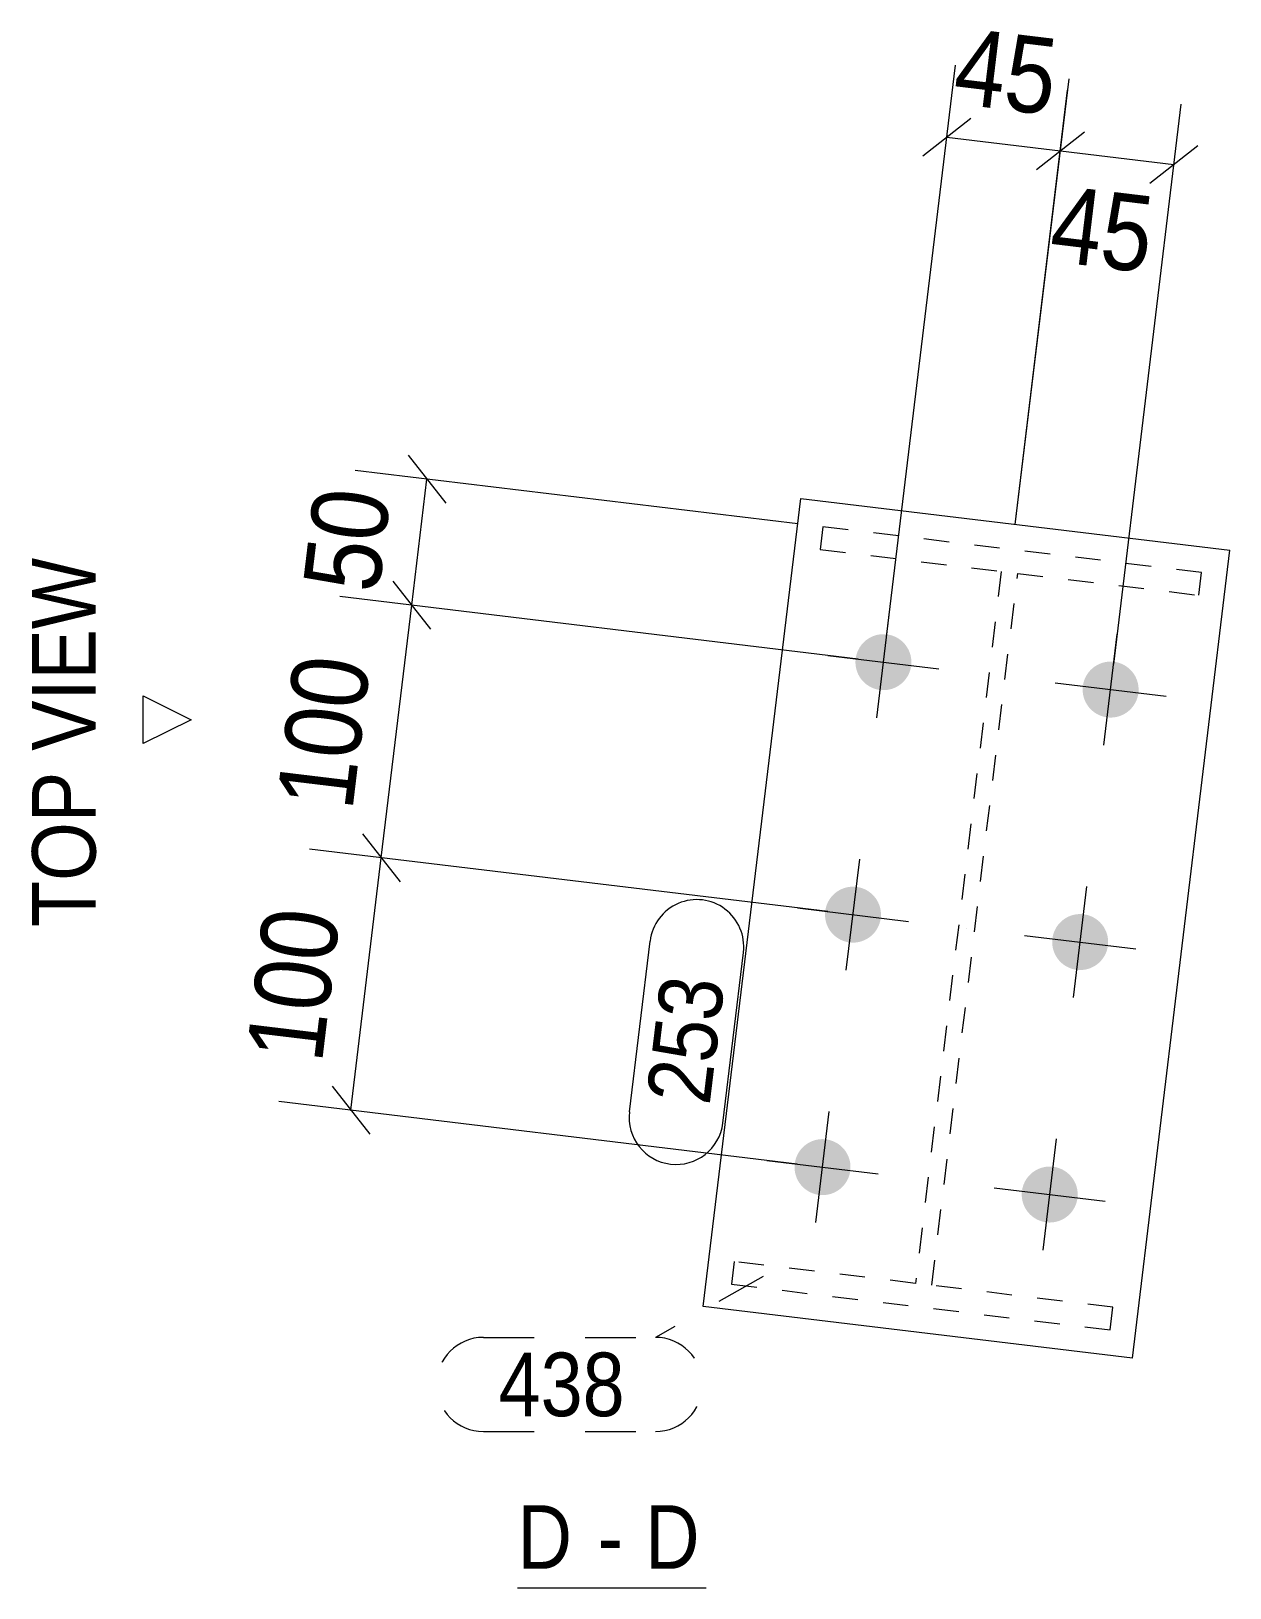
# Model space of a CAD drawing. Header units: millimetres. Extents: x 2 to 825, y 1 to 579.
# Drawn here: x 619.2 to 666.3, y 349.2 to 410.4 of the extents above; entities that cross this region are included whole.
import ezdxf

# ---------------------------------------------------------------- set-up
doc = ezdxf.new("R2010")
doc.units = ezdxf.units.MM
for name, pattern in [('XKITLINE00', [0]), ('XKITLINE01', [4, 1, -1, 1, -1]), ('XKITLINE02', [4, 2, -2]), ('XKITLINE03', [6, 3, -1, 1, -1])]:
    doc.linetypes.add(name, pattern=pattern)
for name, color, linetype, lineweight in [('Bolt', 3, 'Continuous', 0), ('Dimensions', 7, 'Continuous', 0), ('OtherObjectType', 7, 'Continuous', 0), ('Part', 2, 'Continuous', 0), ('PartMark', 7, 'Continuous', 0)]:
    doc.layers.add(name, color=color, linetype=linetype, lineweight=lineweight)
doc.styles.add('ARIAL', font='ARIAL.TTF')

# ---------------------------------------------------------------- blocks, each defined once
blk = doc.blocks.new('*A76')
at = {"layer": 'Bolt'}
for points in [[(651.598, 385.755), (651.602, 385.781), (651.607, 385.808), (651.613, 385.834), (651.619, 385.861), (651.626, 385.887), (651.633, 385.913), (651.641, 385.938), (651.65, 385.964), (651.659, 385.989), (651.669, 386.014), (651.68, 386.039), (651.691, 386.064), (651.703, 386.088), (651.715, 386.112), (651.728, 386.136), (651.742, 386.159), (651.756, 386.182), (651.77, 386.205), (651.786, 386.227), (651.801, 386.249), (651.818, 386.271), (651.834, 386.292), (651.852, 386.312), (651.87, 386.333), (651.888, 386.352), (651.907, 386.372), (651.926, 386.391), (651.946, 386.409), (651.966, 386.427), (651.986, 386.445), (652.007, 386.461), (652.029, 386.478), (652.051, 386.494), (652.073, 386.509), (652.096, 386.524), (652.119, 386.538), (652.142, 386.552), (652.165, 386.565), (652.189, 386.577), (652.214, 386.589), (652.238, 386.601), (652.263, 386.611), (652.288, 386.621), (652.313, 386.631), (652.339, 386.64), (652.364, 386.648), (652.39, 386.655), (652.416, 386.662), (652.443, 386.669), (652.469, 386.674), (652.496, 386.679), (652.522, 386.684), (652.549, 386.687), (652.576, 386.69), (652.603, 386.693), (652.63, 386.695), (652.657, 386.696), (652.684, 386.696), (652.711, 386.696), (652.738, 386.695), (652.765, 386.693), (652.791, 386.691), (652.818, 386.688), (652.845, 386.685), (652.872, 386.68), (652.898, 386.676), (652.925, 386.67), (652.951, 386.664), (652.977, 386.657), (653.003, 386.65), (653.029, 386.641), (653.054, 386.633), (653.08, 386.623), (653.105, 386.613), (653.13, 386.603), (653.154, 386.592), (653.179, 386.58), (653.203, 386.568), (653.226, 386.555), (653.25, 386.541), (653.273, 386.527), (653.295, 386.512), (653.318, 386.497), (653.339, 386.481), (653.361, 386.465), (653.382, 386.448), (653.403, 386.431), (653.423, 386.413), (653.443, 386.395), (653.462, 386.376), (653.481, 386.357), (653.5, 386.337), (653.518, 386.317), (653.535, 386.296), (653.552, 386.275), (653.568, 386.254), (653.584, 386.232), (653.6, 386.21), (653.614, 386.187), (653.629, 386.164), (653.642, 386.141), (653.655, 386.117), (653.668, 386.093), (653.68, 386.069), (653.691, 386.045), (653.702, 386.02), (653.712, 385.995), (653.721, 385.969), (653.73, 385.944), (653.738, 385.918), (653.746, 385.892), (653.753, 385.866), (653.759, 385.84), (653.765, 385.814), (653.77, 385.787), (653.774, 385.76), (653.778, 385.734), (653.781, 385.707), (653.783, 385.68), (653.785, 385.653), (653.786, 385.626), (653.787, 385.599), (653.786, 385.572), (653.785, 385.545), (653.784, 385.518), (653.782, 385.491), (653.779, 385.464), (653.775, 385.438), (653.771, 385.411), (653.766, 385.384), (653.76, 385.358), (653.754, 385.332), (653.748, 385.306), (653.74, 385.28), (653.732, 385.254), (653.723, 385.228), (653.714, 385.203), (653.704, 385.178), (653.693, 385.153), (653.682, 385.128), (653.67, 385.104), (653.658, 385.08), (653.645, 385.056), (653.632, 385.033), (653.617, 385.01), (653.603, 384.987), (653.588, 384.965), (653.572, 384.943), (653.556, 384.922), (653.539, 384.901), (653.521, 384.88), (653.504, 384.86), (653.485, 384.84), (653.466, 384.82), (653.447, 384.801), (653.427, 384.783), (653.407, 384.765), (653.387, 384.748), (653.366, 384.731), (653.344, 384.714), (653.322, 384.698), (653.3, 384.683), (653.278, 384.668), (653.255, 384.654), (653.231, 384.64), (653.208, 384.627), (653.184, 384.615), (653.16, 384.603), (653.135, 384.592), (653.11, 384.581), (653.085, 384.571), (653.06, 384.561), (653.034, 384.553), (653.009, 384.544), (652.983, 384.537), (652.957, 384.53), (652.93, 384.523), (652.904, 384.518), (652.878, 384.513), (652.851, 384.508), (652.824, 384.505), (652.797, 384.502), (652.77, 384.499), (652.743, 384.498), (652.717, 384.496), (652.69, 384.496), (652.663, 384.496), (652.636, 384.497), (652.609, 384.499), (652.582, 384.501), (652.555, 384.504), (652.528, 384.508), (652.501, 384.512), (652.475, 384.517), (652.448, 384.522), (652.422, 384.528), (652.396, 384.535), (652.37, 384.543), (652.344, 384.551), (652.319, 384.559), (652.293, 384.569), (652.268, 384.579), (652.243, 384.589), (652.219, 384.6), (652.195, 384.612), (652.171, 384.625), (652.147, 384.638), (652.124, 384.651), (652.101, 384.665), (652.078, 384.68), (652.056, 384.695), (652.034, 384.711), (652.012, 384.727), (651.991, 384.744), (651.97, 384.761), (651.95, 384.779), (651.93, 384.797), (651.911, 384.816), (651.892, 384.835), (651.873, 384.855), (651.856, 384.875), (651.838, 384.896), (651.821, 384.917), (651.805, 384.938), (651.789, 384.96), (651.774, 384.983), (651.759, 385.005), (651.745, 385.028), (651.731, 385.051), (651.718, 385.075), (651.705, 385.099), (651.693, 385.123), (651.682, 385.148), (651.671, 385.172), (651.661, 385.197), (651.652, 385.223), (651.643, 385.248), (651.635, 385.274), (651.627, 385.3), (651.62, 385.326), (651.614, 385.352), (651.608, 385.379), (651.603, 385.405), (651.599, 385.432), (651.595, 385.459), (651.592, 385.485), (651.59, 385.512), (651.588, 385.539), (651.587, 385.566), (651.587, 385.593), (651.587, 385.62), (651.588, 385.647), (651.589, 385.674), (651.592, 385.701), (651.594, 385.728)], [(660.533, 384.677), (660.537, 384.703), (660.542, 384.73), (660.548, 384.756), (660.554, 384.783), (660.561, 384.809), (660.568, 384.835), (660.576, 384.861), (660.585, 384.886), (660.594, 384.911), (660.604, 384.937), (660.615, 384.961), (660.626, 384.986), (660.638, 385.01), (660.65, 385.034), (660.663, 385.058), (660.677, 385.081), (660.691, 385.104), (660.706, 385.127), (660.721, 385.149), (660.737, 385.171), (660.753, 385.193), (660.77, 385.214), (660.787, 385.235), (660.805, 385.255), (660.823, 385.275), (660.842, 385.294), (660.861, 385.313), (660.881, 385.331), (660.901, 385.349), (660.922, 385.367), (660.943, 385.384), (660.964, 385.4), (660.986, 385.416), (661.008, 385.431), (661.031, 385.446), (661.054, 385.46), (661.077, 385.474), (661.101, 385.487), (661.125, 385.499), (661.149, 385.511), (661.173, 385.523), (661.198, 385.533), (661.223, 385.543), (661.248, 385.553), (661.274, 385.562), (661.3, 385.57), (661.326, 385.578), (661.352, 385.585), (661.378, 385.591), (661.404, 385.597), (661.431, 385.602), (661.457, 385.606), (661.484, 385.61), (661.511, 385.613), (661.538, 385.615), (661.565, 385.617), (661.592, 385.618), (661.619, 385.618), (661.646, 385.618), (661.673, 385.617), (661.7, 385.616), (661.727, 385.613), (661.754, 385.61), (661.78, 385.607), (661.807, 385.603), (661.834, 385.598), (661.86, 385.592), (661.886, 385.586), (661.912, 385.579), (661.938, 385.572), (661.964, 385.564), (661.99, 385.555), (662.015, 385.546), (662.04, 385.536), (662.065, 385.525), (662.089, 385.514), (662.114, 385.502), (662.138, 385.49), (662.161, 385.477), (662.185, 385.463), (662.208, 385.449), (662.23, 385.435), (662.253, 385.419), (662.275, 385.404), (662.296, 385.387), (662.317, 385.37), (662.338, 385.353), (662.358, 385.335), (662.378, 385.317), (662.398, 385.298), (662.416, 385.279), (662.435, 385.259), (662.453, 385.239), (662.47, 385.218), (662.487, 385.197), (662.504, 385.176), (662.519, 385.154), (662.535, 385.132), (662.55, 385.109), (662.564, 385.086), (662.577, 385.063), (662.591, 385.039), (662.603, 385.015), (662.615, 384.991), (662.626, 384.967), (662.637, 384.942), (662.647, 384.917), (662.657, 384.892), (662.665, 384.866), (662.674, 384.84), (662.681, 384.814), (662.688, 384.788), (662.694, 384.762), (662.7, 384.736), (662.705, 384.709), (662.709, 384.683), (662.713, 384.656), (662.716, 384.629), (662.719, 384.602), (662.72, 384.575), (662.721, 384.548), (662.722, 384.521), (662.722, 384.494), (662.721, 384.467), (662.719, 384.44), (662.717, 384.413), (662.714, 384.387), (662.71, 384.36), (662.706, 384.333), (662.701, 384.307), (662.696, 384.28), (662.69, 384.254), (662.683, 384.228), (662.675, 384.202), (662.667, 384.176), (662.658, 384.15), (662.649, 384.125), (662.639, 384.1), (662.629, 384.075), (662.617, 384.051), (662.606, 384.026), (662.593, 384.002), (662.58, 383.979), (662.567, 383.955), (662.553, 383.932), (662.538, 383.91), (662.523, 383.887), (662.507, 383.865), (662.491, 383.844), (662.474, 383.823), (662.457, 383.802), (662.439, 383.782), (662.42, 383.762), (662.402, 383.743), (662.382, 383.724), (662.363, 383.705), (662.343, 383.687), (662.322, 383.67), (662.301, 383.653), (662.279, 383.636), (662.258, 383.621), (662.235, 383.605), (662.213, 383.591), (662.19, 383.576), (662.167, 383.563), (662.143, 383.55), (662.119, 383.537), (662.095, 383.525), (662.07, 383.514), (662.045, 383.503), (662.02, 383.493), (661.995, 383.484), (661.97, 383.475), (661.944, 383.466), (661.918, 383.459), (661.892, 383.452), (661.866, 383.446), (661.839, 383.44), (661.813, 383.435), (661.786, 383.431), (661.759, 383.427), (661.733, 383.424), (661.706, 383.421), (661.679, 383.42), (661.652, 383.419), (661.625, 383.418), (661.598, 383.419), (661.571, 383.419), (661.544, 383.421), (661.517, 383.423), (661.49, 383.426), (661.463, 383.43), (661.437, 383.434), (661.41, 383.439), (661.384, 383.444), (661.357, 383.451), (661.331, 383.457), (661.305, 383.465), (661.28, 383.473), (661.254, 383.482), (661.229, 383.491), (661.204, 383.501), (661.179, 383.511), (661.154, 383.523), (661.13, 383.534), (661.106, 383.547), (661.082, 383.56), (661.059, 383.573), (661.036, 383.587), (661.013, 383.602), (660.991, 383.617), (660.969, 383.633), (660.947, 383.649), (660.926, 383.666), (660.906, 383.683), (660.885, 383.701), (660.865, 383.72), (660.846, 383.738), (660.827, 383.758), (660.809, 383.777), (660.791, 383.798), (660.773, 383.818), (660.756, 383.839), (660.74, 383.861), (660.724, 383.882), (660.709, 383.905), (660.694, 383.927), (660.68, 383.95), (660.666, 383.974), (660.653, 383.997), (660.641, 384.021), (660.629, 384.045), (660.617, 384.07), (660.607, 384.095), (660.597, 384.12), (660.587, 384.145), (660.578, 384.17), (660.57, 384.196), (660.562, 384.222), (660.555, 384.248), (660.549, 384.274), (660.544, 384.301), (660.538, 384.327), (660.534, 384.354), (660.53, 384.381), (660.527, 384.408), (660.525, 384.434), (660.523, 384.461), (660.522, 384.488), (660.522, 384.515), (660.522, 384.542), (660.523, 384.569), (660.525, 384.596), (660.527, 384.623), (660.53, 384.65)], [(650.4, 375.827), (650.405, 375.853), (650.41, 375.88), (650.415, 375.906), (650.421, 375.932), (650.428, 375.959), (650.436, 375.985), (650.444, 376.01), (650.452, 376.036), (650.462, 376.061), (650.472, 376.086), (650.482, 376.111), (650.493, 376.136), (650.505, 376.16), (650.518, 376.184), (650.53, 376.208), (650.544, 376.231), (650.558, 376.254), (650.573, 376.277), (650.588, 376.299), (650.604, 376.321), (650.62, 376.342), (650.637, 376.364), (650.654, 376.384), (650.672, 376.405), (650.69, 376.424), (650.709, 376.444), (650.728, 376.463), (650.748, 376.481), (650.768, 376.499), (650.789, 376.516), (650.81, 376.533), (650.831, 376.55), (650.853, 376.566), (650.875, 376.581), (650.898, 376.596), (650.921, 376.61), (650.944, 376.624), (650.968, 376.637), (650.992, 376.649), (651.016, 376.661), (651.041, 376.672), (651.065, 376.683), (651.09, 376.693), (651.116, 376.703), (651.141, 376.712), (651.167, 376.72), (651.193, 376.727), (651.219, 376.734), (651.245, 376.741), (651.272, 376.746), (651.298, 376.751), (651.325, 376.756), (651.351, 376.759), (651.378, 376.762), (651.405, 376.765), (651.432, 376.767), (651.459, 376.768), (651.486, 376.768), (651.513, 376.768), (651.54, 376.767), (651.567, 376.765), (651.594, 376.763), (651.621, 376.76), (651.647, 376.757), (651.674, 376.752), (651.701, 376.747), (651.727, 376.742), (651.753, 376.736), (651.78, 376.729), (651.805, 376.722), (651.831, 376.713), (651.857, 376.705), (651.882, 376.695), (651.907, 376.685), (651.932, 376.675), (651.957, 376.664), (651.981, 376.652), (652.005, 376.64), (652.029, 376.627), (652.052, 376.613), (652.075, 376.599), (652.098, 376.584), (652.12, 376.569), (652.142, 376.553), (652.163, 376.537), (652.185, 376.52), (652.205, 376.503), (652.226, 376.485), (652.245, 376.467), (652.265, 376.448), (652.284, 376.429), (652.302, 376.409), (652.32, 376.389), (652.337, 376.368), (652.354, 376.347), (652.371, 376.326), (652.387, 376.304), (652.402, 376.282), (652.417, 376.259), (652.431, 376.236), (652.445, 376.213), (652.458, 376.189), (652.47, 376.165), (652.482, 376.141), (652.493, 376.116), (652.504, 376.092), (652.514, 376.067), (652.524, 376.041), (652.533, 376.016), (652.541, 375.99), (652.548, 375.964), (652.555, 375.938), (652.562, 375.912), (652.567, 375.886), (652.572, 375.859), (652.577, 375.832), (652.58, 375.806), (652.583, 375.779), (652.586, 375.752), (652.588, 375.725), (652.589, 375.698), (652.589, 375.671), (652.589, 375.644), (652.588, 375.617), (652.586, 375.59), (652.584, 375.563), (652.581, 375.536), (652.578, 375.51), (652.573, 375.483), (652.568, 375.456), (652.563, 375.43), (652.557, 375.404), (652.55, 375.377), (652.542, 375.352), (652.534, 375.326), (652.526, 375.3), (652.516, 375.275), (652.506, 375.25), (652.496, 375.225), (652.485, 375.2), (652.473, 375.176), (652.46, 375.152), (652.448, 375.128), (652.434, 375.105), (652.42, 375.082), (652.405, 375.059), (652.39, 375.037), (652.374, 375.015), (652.358, 374.994), (652.341, 374.972), (652.324, 374.952), (652.306, 374.932), (652.288, 374.912), (652.269, 374.892), (652.25, 374.873), (652.23, 374.855), (652.21, 374.837), (652.189, 374.82), (652.168, 374.803), (652.147, 374.786), (652.125, 374.77), (652.103, 374.755), (652.08, 374.74), (652.057, 374.726), (652.034, 374.712), (652.01, 374.699), (651.986, 374.687), (651.962, 374.675), (651.937, 374.664), (651.913, 374.653), (651.888, 374.643), (651.862, 374.633), (651.837, 374.624), (651.811, 374.616), (651.785, 374.609), (651.759, 374.602), (651.733, 374.595), (651.706, 374.59), (651.68, 374.585), (651.653, 374.58), (651.627, 374.577), (651.6, 374.574), (651.573, 374.571), (651.546, 374.57), (651.519, 374.568), (651.492, 374.568), (651.465, 374.568), (651.438, 374.569), (651.411, 374.571), (651.384, 374.573), (651.357, 374.576), (651.331, 374.58), (651.304, 374.584), (651.277, 374.589), (651.251, 374.594), (651.225, 374.6), (651.198, 374.607), (651.173, 374.615), (651.147, 374.623), (651.121, 374.631), (651.096, 374.641), (651.071, 374.651), (651.046, 374.661), (651.021, 374.672), (650.997, 374.684), (650.973, 374.697), (650.949, 374.71), (650.926, 374.723), (650.903, 374.737), (650.88, 374.752), (650.858, 374.767), (650.836, 374.783), (650.815, 374.799), (650.793, 374.816), (650.773, 374.833), (650.752, 374.851), (650.733, 374.869), (650.713, 374.888), (650.694, 374.907), (650.676, 374.927), (650.658, 374.947), (650.641, 374.968), (650.624, 374.989), (650.607, 375.01), (650.591, 375.032), (650.576, 375.054), (650.561, 375.077), (650.547, 375.1), (650.533, 375.123), (650.52, 375.147), (650.508, 375.171), (650.496, 375.195), (650.485, 375.22), (650.474, 375.244), (650.464, 375.269), (650.454, 375.295), (650.445, 375.32), (650.437, 375.346), (650.43, 375.372), (650.423, 375.398), (650.416, 375.424), (650.411, 375.451), (650.406, 375.477), (650.401, 375.504), (650.398, 375.53), (650.395, 375.557), (650.392, 375.584), (650.39, 375.611), (650.389, 375.638), (650.389, 375.665), (650.389, 375.692), (650.39, 375.719), (650.392, 375.746), (650.394, 375.773), (650.397, 375.8)], [(659.336, 374.749), (659.34, 374.775), (659.345, 374.802), (659.35, 374.828), (659.356, 374.855), (659.363, 374.881), (659.371, 374.907), (659.379, 374.932), (659.388, 374.958), (659.397, 374.983), (659.407, 375.008), (659.417, 375.033), (659.429, 375.058), (659.44, 375.082), (659.453, 375.106), (659.466, 375.13), (659.479, 375.153), (659.493, 375.176), (659.508, 375.199), (659.523, 375.221), (659.539, 375.243), (659.555, 375.265), (659.572, 375.286), (659.589, 375.306), (659.607, 375.327), (659.626, 375.347), (659.644, 375.366), (659.664, 375.385), (659.683, 375.403), (659.704, 375.421), (659.724, 375.439), (659.745, 375.456), (659.767, 375.472), (659.788, 375.488), (659.811, 375.503), (659.833, 375.518), (659.856, 375.532), (659.879, 375.546), (659.903, 375.559), (659.927, 375.571), (659.951, 375.583), (659.976, 375.595), (660.001, 375.605), (660.026, 375.615), (660.051, 375.625), (660.076, 375.634), (660.102, 375.642), (660.128, 375.65), (660.154, 375.657), (660.18, 375.663), (660.207, 375.669), (660.233, 375.674), (660.26, 375.678), (660.287, 375.682), (660.313, 375.685), (660.34, 375.687), (660.367, 375.689), (660.394, 375.69), (660.421, 375.69), (660.448, 375.69), (660.475, 375.689), (660.502, 375.687), (660.529, 375.685), (660.556, 375.682), (660.583, 375.679), (660.609, 375.675), (660.636, 375.67), (660.662, 375.664), (660.689, 375.658), (660.715, 375.651), (660.741, 375.644), (660.766, 375.636), (660.792, 375.627), (660.817, 375.618), (660.842, 375.608), (660.867, 375.597), (660.892, 375.586), (660.916, 375.574), (660.94, 375.562), (660.964, 375.549), (660.987, 375.535), (661.01, 375.521), (661.033, 375.506), (661.055, 375.491), (661.077, 375.476), (661.099, 375.459), (661.12, 375.442), (661.14, 375.425), (661.161, 375.407), (661.181, 375.389), (661.2, 375.37), (661.219, 375.351), (661.237, 375.331), (661.255, 375.311), (661.273, 375.29), (661.29, 375.269), (661.306, 375.248), (661.322, 375.226), (661.337, 375.204), (661.352, 375.181), (661.366, 375.158), (661.38, 375.135), (661.393, 375.111), (661.405, 375.087), (661.417, 375.063), (661.429, 375.039), (661.439, 375.014), (661.449, 374.989), (661.459, 374.964), (661.468, 374.938), (661.476, 374.912), (661.484, 374.886), (661.491, 374.86), (661.497, 374.834), (661.503, 374.808), (661.508, 374.781), (661.512, 374.755), (661.516, 374.728), (661.519, 374.701), (661.521, 374.674), (661.523, 374.647), (661.524, 374.62), (661.524, 374.593), (661.524, 374.566), (661.523, 374.539), (661.521, 374.512), (661.519, 374.485), (661.516, 374.459), (661.513, 374.432), (661.509, 374.405), (661.504, 374.379), (661.498, 374.352), (661.492, 374.326), (661.485, 374.3), (661.478, 374.274), (661.47, 374.248), (661.461, 374.222), (661.452, 374.197), (661.442, 374.172), (661.431, 374.147), (661.42, 374.123), (661.408, 374.098), (661.396, 374.074), (661.383, 374.051), (661.369, 374.027), (661.355, 374.004), (661.34, 373.982), (661.325, 373.959), (661.31, 373.937), (661.293, 373.916), (661.276, 373.895), (661.259, 373.874), (661.241, 373.854), (661.223, 373.834), (661.204, 373.815), (661.185, 373.796), (661.165, 373.777), (661.145, 373.759), (661.124, 373.742), (661.103, 373.725), (661.082, 373.708), (661.06, 373.693), (661.038, 373.677), (661.015, 373.662), (660.992, 373.648), (660.969, 373.635), (660.945, 373.622), (660.921, 373.609), (660.897, 373.597), (660.873, 373.586), (660.848, 373.575), (660.823, 373.565), (660.798, 373.556), (660.772, 373.547), (660.746, 373.538), (660.72, 373.531), (660.694, 373.524), (660.668, 373.518), (660.642, 373.512), (660.615, 373.507), (660.589, 373.503), (660.562, 373.499), (660.535, 373.496), (660.508, 373.493), (660.481, 373.492), (660.454, 373.491), (660.427, 373.49), (660.4, 373.49), (660.373, 373.491), (660.346, 373.493), (660.319, 373.495), (660.292, 373.498), (660.266, 373.502), (660.239, 373.506), (660.213, 373.511), (660.186, 373.516), (660.16, 373.522), (660.134, 373.529), (660.108, 373.537), (660.082, 373.545), (660.056, 373.554), (660.031, 373.563), (660.006, 373.573), (659.981, 373.583), (659.957, 373.595), (659.932, 373.606), (659.908, 373.619), (659.885, 373.632), (659.861, 373.645), (659.838, 373.659), (659.816, 373.674), (659.793, 373.689), (659.771, 373.705), (659.75, 373.721), (659.729, 373.738), (659.708, 373.755), (659.688, 373.773), (659.668, 373.792), (659.648, 373.81), (659.63, 373.83), (659.611, 373.849), (659.593, 373.87), (659.576, 373.89), (659.559, 373.911), (659.542, 373.933), (659.527, 373.954), (659.511, 373.977), (659.496, 373.999), (659.482, 374.022), (659.469, 374.045), (659.456, 374.069), (659.443, 374.093), (659.431, 374.117), (659.42, 374.142), (659.409, 374.167), (659.399, 374.192), (659.39, 374.217), (659.381, 374.242), (659.372, 374.268), (659.365, 374.294), (659.358, 374.32), (659.352, 374.346), (659.346, 374.373), (659.341, 374.399), (659.337, 374.426), (659.333, 374.453), (659.33, 374.479), (659.327, 374.506), (659.326, 374.533), (659.325, 374.56), (659.324, 374.587), (659.324, 374.614), (659.325, 374.641), (659.327, 374.668), (659.329, 374.695), (659.332, 374.722)], [(649.203, 365.899), (649.207, 365.925), (649.212, 365.952), (649.218, 365.978), (649.224, 366.004), (649.23, 366.031), (649.238, 366.057), (649.246, 366.082), (649.255, 366.108), (649.264, 366.133), (649.274, 366.158), (649.285, 366.183), (649.296, 366.208), (649.308, 366.232), (649.32, 366.256), (649.333, 366.28), (649.346, 366.303), (649.361, 366.326), (649.375, 366.349), (649.39, 366.371), (649.406, 366.393), (649.422, 366.414), (649.439, 366.436), (649.457, 366.456), (649.474, 366.477), (649.493, 366.496), (649.512, 366.516), (649.531, 366.535), (649.551, 366.553), (649.571, 366.571), (649.591, 366.588), (649.612, 366.605), (649.634, 366.622), (649.656, 366.638), (649.678, 366.653), (649.7, 366.668), (649.723, 366.682), (649.747, 366.696), (649.77, 366.709), (649.794, 366.721), (649.818, 366.733), (649.843, 366.744), (649.868, 366.755), (649.893, 366.765), (649.918, 366.775), (649.944, 366.784), (649.969, 366.792), (649.995, 366.799), (650.021, 366.806), (650.048, 366.813), (650.074, 366.818), (650.1, 366.823), (650.127, 366.828), (650.154, 366.831), (650.181, 366.834), (650.208, 366.837), (650.235, 366.839), (650.261, 366.84), (650.288, 366.84), (650.315, 366.84), (650.342, 366.839), (650.369, 366.837), (650.396, 366.835), (650.423, 366.832), (650.45, 366.829), (650.477, 366.824), (650.503, 366.819), (650.53, 366.814), (650.556, 366.808), (650.582, 366.801), (650.608, 366.793), (650.634, 366.785), (650.659, 366.777), (650.685, 366.767), (650.71, 366.757), (650.735, 366.747), (650.759, 366.736), (650.783, 366.724), (650.807, 366.712), (650.831, 366.699), (650.854, 366.685), (650.877, 366.671), (650.9, 366.656), (650.922, 366.641), (650.944, 366.625), (650.966, 366.609), (650.987, 366.592), (651.008, 366.575), (651.028, 366.557), (651.048, 366.539), (651.067, 366.52), (651.086, 366.501), (651.105, 366.481), (651.122, 366.461), (651.14, 366.44), (651.157, 366.419), (651.173, 366.398), (651.189, 366.376), (651.204, 366.354), (651.219, 366.331), (651.233, 366.308), (651.247, 366.285), (651.26, 366.261), (651.273, 366.237), (651.285, 366.213), (651.296, 366.188), (651.307, 366.164), (651.317, 366.139), (651.326, 366.113), (651.335, 366.088), (651.343, 366.062), (651.351, 366.036), (651.358, 366.01), (651.364, 365.984), (651.37, 365.957), (651.375, 365.931), (651.379, 365.904), (651.383, 365.878), (651.386, 365.851), (651.388, 365.824), (651.39, 365.797), (651.391, 365.77), (651.391, 365.743), (651.391, 365.716), (651.39, 365.689), (651.389, 365.662), (651.386, 365.635), (651.384, 365.608), (651.38, 365.582), (651.376, 365.555), (651.371, 365.528), (651.365, 365.502), (651.359, 365.476), (651.352, 365.449), (651.345, 365.424), (651.337, 365.398), (651.328, 365.372), (651.319, 365.347), (651.309, 365.322), (651.298, 365.297), (651.287, 365.272), (651.275, 365.248), (651.263, 365.224), (651.25, 365.2), (651.236, 365.177), (651.222, 365.154), (651.208, 365.131), (651.192, 365.109), (651.177, 365.087), (651.16, 365.066), (651.144, 365.044), (651.126, 365.024), (651.108, 365.003), (651.09, 364.984), (651.071, 364.964), (651.052, 364.945), (651.032, 364.927), (651.012, 364.909), (650.992, 364.892), (650.971, 364.875), (650.949, 364.858), (650.927, 364.842), (650.905, 364.827), (650.882, 364.812), (650.859, 364.798), (650.836, 364.784), (650.813, 364.771), (650.789, 364.759), (650.764, 364.747), (650.74, 364.736), (650.715, 364.725), (650.69, 364.715), (650.665, 364.705), (650.639, 364.696), (650.614, 364.688), (650.588, 364.681), (650.562, 364.674), (650.535, 364.667), (650.509, 364.662), (650.482, 364.657), (650.456, 364.652), (650.429, 364.649), (650.402, 364.646), (650.375, 364.643), (650.348, 364.641), (650.321, 364.64), (650.294, 364.64), (650.267, 364.64), (650.24, 364.641), (650.213, 364.643), (650.187, 364.645), (650.16, 364.648), (650.133, 364.651), (650.106, 364.656), (650.08, 364.661), (650.053, 364.666), (650.027, 364.672), (650.001, 364.679), (649.975, 364.687), (649.949, 364.695), (649.924, 364.703), (649.898, 364.713), (649.873, 364.723), (649.848, 364.733), (649.824, 364.744), (649.799, 364.756), (649.775, 364.769), (649.752, 364.781), (649.728, 364.795), (649.705, 364.809), (649.683, 364.824), (649.66, 364.839), (649.639, 364.855), (649.617, 364.871), (649.596, 364.888), (649.575, 364.905), (649.555, 364.923), (649.535, 364.941), (649.516, 364.96), (649.497, 364.979), (649.478, 364.999), (649.46, 365.019), (649.443, 365.04), (649.426, 365.061), (649.41, 365.082), (649.394, 365.104), (649.378, 365.126), (649.364, 365.149), (649.349, 365.172), (649.336, 365.195), (649.323, 365.219), (649.31, 365.243), (649.298, 365.267), (649.287, 365.292), (649.276, 365.316), (649.266, 365.341), (649.257, 365.367), (649.248, 365.392), (649.24, 365.418), (649.232, 365.444), (649.225, 365.47), (649.219, 365.496), (649.213, 365.523), (649.208, 365.549), (649.204, 365.576), (649.2, 365.602), (649.197, 365.629), (649.195, 365.656), (649.193, 365.683), (649.192, 365.71), (649.191, 365.737), (649.192, 365.764), (649.193, 365.791), (649.194, 365.818), (649.196, 365.845), (649.199, 365.872)], [(658.138, 364.821), (658.142, 364.847), (658.147, 364.874), (658.153, 364.9), (658.159, 364.927), (658.166, 364.953), (658.173, 364.979), (658.181, 365.004), (658.19, 365.03), (658.199, 365.055), (658.209, 365.08), (658.22, 365.105), (658.231, 365.13), (658.243, 365.154), (658.255, 365.178), (658.268, 365.202), (658.282, 365.225), (658.296, 365.248), (658.31, 365.271), (658.326, 365.293), (658.341, 365.315), (658.358, 365.337), (658.374, 365.358), (658.392, 365.378), (658.41, 365.399), (658.428, 365.419), (658.447, 365.438), (658.466, 365.457), (658.486, 365.475), (658.506, 365.493), (658.527, 365.511), (658.548, 365.528), (658.569, 365.544), (658.591, 365.56), (658.613, 365.575), (658.636, 365.59), (658.659, 365.604), (658.682, 365.618), (658.706, 365.631), (658.729, 365.643), (658.754, 365.655), (658.778, 365.667), (658.803, 365.677), (658.828, 365.687), (658.853, 365.697), (658.879, 365.706), (658.905, 365.714), (658.93, 365.722), (658.957, 365.729), (658.983, 365.735), (659.009, 365.74), (659.036, 365.746), (659.062, 365.75), (659.089, 365.754), (659.116, 365.757), (659.143, 365.759), (659.17, 365.761), (659.197, 365.762), (659.224, 365.762), (659.251, 365.762), (659.278, 365.761), (659.305, 365.759), (659.332, 365.757), (659.358, 365.754), (659.385, 365.751), (659.412, 365.747), (659.438, 365.742), (659.465, 365.736), (659.491, 365.73), (659.517, 365.723), (659.543, 365.716), (659.569, 365.708), (659.594, 365.699), (659.62, 365.69), (659.645, 365.68), (659.67, 365.669), (659.694, 365.658), (659.719, 365.646), (659.743, 365.634), (659.766, 365.621), (659.79, 365.607), (659.813, 365.593), (659.835, 365.578), (659.858, 365.563), (659.88, 365.547), (659.901, 365.531), (659.922, 365.514), (659.943, 365.497), (659.963, 365.479), (659.983, 365.461), (660.002, 365.442), (660.021, 365.423), (660.04, 365.403), (660.058, 365.383), (660.075, 365.362), (660.092, 365.341), (660.108, 365.32), (660.124, 365.298), (660.14, 365.276), (660.154, 365.253), (660.169, 365.23), (660.182, 365.207), (660.195, 365.183), (660.208, 365.159), (660.22, 365.135), (660.231, 365.111), (660.242, 365.086), (660.252, 365.061), (660.261, 365.036), (660.27, 365.01), (660.278, 364.984), (660.286, 364.958), (660.293, 364.932), (660.299, 364.906), (660.305, 364.88), (660.31, 364.853), (660.314, 364.827), (660.318, 364.8), (660.321, 364.773), (660.323, 364.746), (660.325, 364.719), (660.326, 364.692), (660.327, 364.665), (660.326, 364.638), (660.325, 364.611), (660.324, 364.584), (660.322, 364.557), (660.319, 364.53), (660.315, 364.504), (660.311, 364.477), (660.306, 364.45), (660.301, 364.424), (660.294, 364.398), (660.288, 364.372), (660.28, 364.346), (660.272, 364.32), (660.263, 364.294), (660.254, 364.269), (660.244, 364.244), (660.233, 364.219), (660.222, 364.195), (660.211, 364.17), (660.198, 364.146), (660.185, 364.123), (660.172, 364.099), (660.158, 364.076), (660.143, 364.054), (660.128, 364.031), (660.112, 364.009), (660.096, 363.988), (660.079, 363.967), (660.062, 363.946), (660.044, 363.926), (660.025, 363.906), (660.007, 363.886), (659.987, 363.868), (659.968, 363.849), (659.947, 363.831), (659.927, 363.814), (659.906, 363.797), (659.884, 363.78), (659.862, 363.765), (659.84, 363.749), (659.818, 363.734), (659.795, 363.72), (659.771, 363.707), (659.748, 363.693), (659.724, 363.681), (659.7, 363.669), (659.675, 363.658), (659.65, 363.647), (659.625, 363.637), (659.6, 363.627), (659.575, 363.619), (659.549, 363.61), (659.523, 363.603), (659.497, 363.596), (659.471, 363.59), (659.444, 363.584), (659.418, 363.579), (659.391, 363.575), (659.364, 363.571), (659.337, 363.568), (659.311, 363.565), (659.284, 363.564), (659.257, 363.563), (659.23, 363.562), (659.203, 363.562), (659.176, 363.563), (659.149, 363.565), (659.122, 363.567), (659.095, 363.57), (659.068, 363.574), (659.042, 363.578), (659.015, 363.583), (658.989, 363.588), (658.962, 363.594), (658.936, 363.601), (658.91, 363.609), (658.884, 363.617), (658.859, 363.626), (658.834, 363.635), (658.808, 363.645), (658.784, 363.655), (658.759, 363.667), (658.735, 363.678), (658.711, 363.691), (658.687, 363.704), (658.664, 363.717), (658.641, 363.731), (658.618, 363.746), (658.596, 363.761), (658.574, 363.777), (658.552, 363.793), (658.531, 363.81), (658.51, 363.827), (658.49, 363.845), (658.47, 363.864), (658.451, 363.882), (658.432, 363.902), (658.414, 363.921), (658.396, 363.941), (658.378, 363.962), (658.361, 363.983), (658.345, 364.005), (658.329, 364.026), (658.314, 364.049), (658.299, 364.071), (658.285, 364.094), (658.271, 364.117), (658.258, 364.141), (658.245, 364.165), (658.234, 364.189), (658.222, 364.214), (658.212, 364.239), (658.201, 364.264), (658.192, 364.289), (658.183, 364.314), (658.175, 364.34), (658.167, 364.366), (658.16, 364.392), (658.154, 364.418), (658.148, 364.445), (658.143, 364.471), (658.139, 364.498), (658.135, 364.525), (658.132, 364.551), (658.13, 364.578), (658.128, 364.605), (658.127, 364.632), (658.127, 364.659), (658.127, 364.686), (658.128, 364.713), (658.129, 364.74), (658.132, 364.767), (658.135, 364.794)]]:
    blk.add_hatch(color=3, dxfattribs=at).paths.add_polyline_path(points, flags=17)
at = {"layer": 'Bolt', "color": 3, "linetype": 'XKITLINE00', "lineweight": 0}
for p, q in [((652.423, 383.412), (652.95, 387.78)), ((661.358, 382.334), (661.885, 386.702)), ((650.502, 385.86), (654.871, 385.333)), ((659.438, 384.782), (663.806, 384.255)), ((651.226, 373.484), (651.752, 377.852)), ((660.161, 372.406), (660.688, 376.774)), ((649.305, 375.932), (653.673, 375.405)), ((658.24, 374.854), (662.608, 374.327)), ((650.028, 363.556), (650.555, 367.924)), ((658.963, 362.478), (659.49, 366.846)), ((648.107, 366.003), (652.476, 365.477)), ((657.042, 364.926), (661.411, 364.399))]:
    blk.add_line(p, q, dxfattribs=at)
blk = doc.blocks.new('*A77')
at = {"layer": 'Part', "color": 7, "linetype": 'XKITLINE01', "lineweight": 0}
for p, q in [((650.307, 390.919), (650.199, 390.026)), ((665.199, 389.123), (650.307, 390.919)), ((650.199, 390.026), (657.323, 389.167)), ((657.323, 389.167), (653.945, 361.17)), ((654.591, 361.092), (657.968, 389.089)), ((657.968, 389.089), (665.091, 388.229)), ((665.091, 388.229), (665.199, 389.123)), ((646.822, 362.029), (646.714, 361.135)), ((653.945, 361.17), (646.822, 362.029)), ((646.714, 361.135), (661.606, 359.339)), ((661.714, 360.232), (654.591, 361.092)), ((661.606, 359.339), (661.714, 360.232))]:
    blk.add_line(p, q, dxfattribs=at)
at = {"layer": 'Part', "color": 7, "linetype": 'XKITLINE03', "lineweight": 0}
blk.add_line((655.957, 375.129), (655.957, 375.129), dxfattribs=at)
blk = doc.blocks.new('*A78')
at = {"layer": 'Part', "color": 2, "linetype": 'XKITLINE00', "lineweight": 0}
for p, q in [((645.602, 360.262), (649.434, 392.032)), ((649.434, 392.032), (666.312, 389.996)), ((662.479, 358.226), (666.312, 389.996)), ((662.479, 358.226), (645.602, 360.262))]:
    blk.add_line(p, q, dxfattribs=at)
blk = doc.blocks.new('*A231')
at = {"layer": 'Dimensions', "color": 7, "linetype": 'XKITLINE00', "lineweight": 0}
for p, q in [((652.806, 386.589), (655.518, 409.067)), ((657.873, 391.014), (659.985, 408.529)), ((656.121, 406.979), (654.232, 405.497)), ((655.176, 406.238), (659.644, 405.699)), ((660.588, 406.44), (658.7, 404.958))]:
    blk.add_line(p, q, dxfattribs=at)
at = {"layer": 'Dimensions', "color": 3}
for p in [(655.176, 406.238), (659.644, 405.699)]:
    blk.add_point(p, dxfattribs=at)
at = {"layer": 'Dimensions', "color": 3, "style": 'ARIAL', "width": 0.85}
blk.add_text('45', height=3, rotation=-6.87549, dxfattribs=at).set_placement((655.363, 407.575))
blk = doc.blocks.new('*A232')
at = {"layer": 'Dimensions', "color": 7, "linetype": 'XKITLINE00', "lineweight": 0}
for p, q in [((657.873, 391.014), (659.932, 408.082)), ((661.742, 385.511), (664.399, 407.543)), ((660.588, 406.44), (658.7, 404.958)), ((665.056, 405.901), (663.168, 404.419)), ((659.644, 405.699), (664.112, 405.16))]:
    blk.add_line(p, q, dxfattribs=at)
at = {"layer": 'Dimensions', "color": 3}
for p in [(659.644, 405.699), (664.112, 405.16)]:
    blk.add_point(p, dxfattribs=at)
at = {"layer": 'Dimensions', "color": 3, "style": 'ARIAL', "width": 0.85}
blk.add_text('45', height=3, rotation=-6.87549, dxfattribs=at).set_placement((659.148, 401.377))
blk = doc.blocks.new('*A233')
at = {"layer": 'Dimensions', "color": 7, "linetype": 'XKITLINE00', "lineweight": 0}
for p, q in [((632.198, 378.85), (633.679, 376.962)), ((650.496, 375.788), (630.109, 378.247)), ((631.741, 367.978), (632.938, 377.906)), ((631, 368.922), (632.482, 367.034)), ((649.299, 365.86), (628.911, 368.319))]:
    blk.add_line(p, q, dxfattribs=at)
at = {"layer": 'Dimensions', "color": 3}
for p in [(632.938, 377.906), (631.741, 367.978)]:
    blk.add_point(p, dxfattribs=at)
at = {"layer": 'Dimensions', "color": 3, "style": 'ARIAL', "width": 0.85}
blk.add_text('100', height=3, rotation=83.12472, dxfattribs=at).set_placement((630.6, 369.79))
blk = doc.blocks.new('*A234')
at = {"layer": 'Dimensions', "color": 7, "linetype": 'XKITLINE00', "lineweight": 0}
for p, q in [((633.395, 388.778), (634.877, 386.89)), ((651.694, 385.716), (631.306, 388.175)), ((632.938, 377.906), (634.136, 387.834)), ((632.198, 378.85), (633.679, 376.962)), ((650.496, 375.788), (630.109, 378.247))]:
    blk.add_line(p, q, dxfattribs=at)
at = {"layer": 'Dimensions', "color": 3}
for p in [(634.136, 387.834), (632.938, 377.906)]:
    blk.add_point(p, dxfattribs=at)
at = {"layer": 'Dimensions', "color": 3, "style": 'ARIAL', "width": 0.85}
blk.add_text('100', height=3, rotation=83.12472, dxfattribs=at).set_placement((631.797, 379.718))
blk = doc.blocks.new('*A235')
at = {"layer": 'Dimensions', "color": 7, "linetype": 'XKITLINE00', "lineweight": 0}
for p, q in [((633.994, 393.742), (635.476, 391.854)), ((649.314, 391.039), (631.905, 393.139)), ((634.136, 387.834), (634.735, 392.798)), ((633.395, 388.778), (634.877, 386.89)), ((651.694, 385.716), (631.306, 388.175))]:
    blk.add_line(p, q, dxfattribs=at)
at = {"layer": 'Dimensions', "color": 3}
for p in [(634.735, 392.798), (634.136, 387.834)]:
    blk.add_point(p, dxfattribs=at)
at = {"layer": 'Dimensions', "color": 3, "style": 'ARIAL', "width": 0.85}
blk.add_text('50', height=3, rotation=83.12472, dxfattribs=at).set_placement((632.829, 388.268))
blk = doc.blocks.new('*A236')
at = {"layer": 'PartMark', "color": 7, "linetype": 'XKITLINE00', "lineweight": 0}
for p, q in [((642.697, 367.915), (643.507, 374.629)), ((646.371, 367.472), (647.181, 374.186))]:
    blk.add_line(p, q, dxfattribs=at)
for centre, start, end in [((645.344, 374.408), 353.12194, 173.12194), ((644.534, 367.694), 173.12194, 353.12194)]:
    blk.add_arc(centre, 1.85, start, end, dxfattribs=at)
at = {"layer": 'PartMark', "color": 3, "style": 'ARIAL', "width": 0.85}
blk.add_text('253', height=2.5, rotation=83.12472, dxfattribs=at).set_placement((645.847, 368.14))
blk = doc.blocks.new('*A237')
at = {"layer": 'PartMark', "color": 7, "linetype": 'XKITLINE02', "lineweight": 0}
for p, q in [((647.961, 361.438), (643.718, 359.046)), ((636.955, 359.046), (643.718, 359.046)), ((636.955, 355.346), (643.718, 355.346))]:
    blk.add_line(p, q, dxfattribs=at)
for centre, start, end in [((636.955, 357.196), 90, 270), ((643.718, 357.196), 270, 90)]:
    blk.add_arc(centre, 1.85, start, end, dxfattribs=at)
at = {"layer": 'PartMark', "color": 3, "style": 'ARIAL', "width": 0.85}
blk.add_text('438', height=2.5, dxfattribs=at).set_placement((637.555, 355.946))
blk = doc.blocks.new('*A238')
at = {"layer": 'OtherObjectType', "color": 7, "linetype": 'XKITLINE00', "lineweight": 0}
for p, q in [((623.579, 382.396), (623.579, 384.271)), ((623.579, 384.271), (625.454, 383.333)), ((625.454, 383.333), (623.579, 382.396)), ((625.454, 383.333), (625.454, 383.333)), ((638.296, 349.196), (645.72, 349.196))]:
    blk.add_line(p, q, dxfattribs=at)
at = {"layer": 'OtherObjectType', "color": 7, "style": 'ARIAL', "width": 0.85}
blk.add_text('TOP VIEW', height=2.5, rotation=90, dxfattribs=at).set_placement((621.704, 375.183))
for s, p in [('D', (638.296, 349.946)), ('D', (643.312, 349.946)), ('-', (641.453, 349.946))]:
    blk.add_text(s, height=2.5, dxfattribs=at).set_placement(p)

msp = doc.modelspace()

# ---------------------------------------------------------------- block references
at = {"lineweight": 0}
for name in ['*A231', '*A232', '*A235', '*A78', '*A77', '*A234', '*A76', '*A233', '*A236', '*A237']:
    msp.add_blockref(name, (0, 0), dxfattribs=at)
at = {"layer": 'OtherObjectType', "lineweight": 0}
msp.add_blockref('*A238', (0, 0), dxfattribs=at)

doc.saveas('drawing.dxf')
